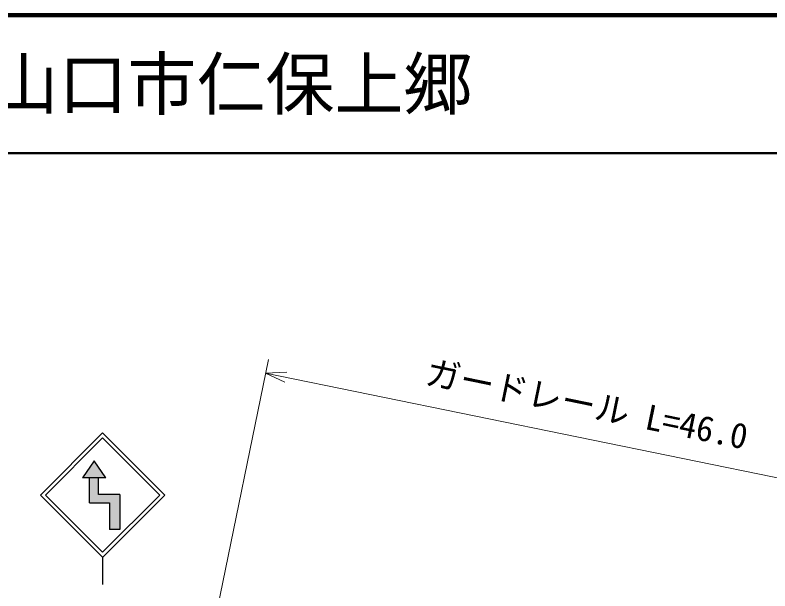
# Model space of a CAD drawing. Units: millimetres, scale not verified. Extents: x 40000 to 680000, y 20000 to 380000.
# Drawn here: x 406879 to 461592, y 338250 to 380000 of the extents above; entities that cross this region are included whole.
import ezdxf
from ezdxf.enums import TextEntityAlignment as Align

# ---------------------------------------------------------------- set-up
doc = ezdxf.new("R2010")
doc.units = ezdxf.units.MM
doc.header["$LTSCALE"] = 1000
for name, color, linetype, lineweight in [('M-STR-HTXT', 7, 'Continuous', 13), ('M-STR-STRC', 7, 'Continuous', 25), ('M-TTL', 2, 'Continuous', 140), ('M-TTL-LINE', 7, 'Continuous', 50)]:
    doc.layers.add(name, color=color, linetype=linetype, lineweight=lineweight)
doc.layers.add('M-TTL-TXT', color=7, linetype='Continuous')
doc.styles.add('ＭＳ ゴシック', font='')
doc.styles.get('ＭＳ ゴシック').set_extended_font_data('MS Gothic')

msp = doc.modelspace()

# ---------------------------------------------------------------- hatches: boundary and pattern name
at = {"layer": 'M-STR-STRC'}
for points in [[(412610, 347681), (413461, 346453), (412924, 346453), (412283, 346453), (411809, 346453), (411758, 346453)], [(412924, 346453), (412924, 345234), (412283, 344635), (412283, 346453)], [(412924, 345234), (414476, 345234), (414476, 342703), (413726, 342703), (413726, 344636), (412283, 344635)]]:
    msp.add_hatch(color=256, dxfattribs=at).paths.add_polyline_path(points)

# ---------------------------------------------------------------- linework, layer by layer
at = {"layer": 'M-STR-HTXT'}
for p, q in [((416949, 314609), (425236, 355022)), ((425035, 354042), (426579, 354108)), ((425035, 354042), (470632, 344692)), ((425035, 354042), (426429, 353374))]:
    msp.add_line(p, q, dxfattribs=at)
at = {"layer": 'M-STR-STRC'}
for p, q in [((408726, 345203), (413226, 349703)), ((417727, 345203), (413226, 349703)), ((409080, 345203), (413226, 349350)), ((417373, 345203), (413226, 349350)), ((412610, 347681), (411758, 346453)), ((413461, 346453), (412610, 347681)), ((413461, 346453), (411758, 346453)), ((412283, 344635), (412283, 346453)), ((412924, 345234), (412924, 346453)), ((408726, 345203), (413226, 340703)), ((409080, 345203), (413226, 341056)), ((414476, 345234), (412924, 345234)), ((413226, 341056), (417373, 345203)), ((413227, 340703), (417727, 345203)), ((414476, 345234), (414476, 342703)), ((414476, 342703), (413726, 342703)), ((413226, 340703), (413226, 338703))]:
    msp.add_line(p, q, dxfattribs=at)
msp.add_lwpolyline([(412283, 344635), (413726, 344636), (413726, 342703)], dxfattribs=at)
at = {"layer": 'M-TTL'}
msp.add_line((680000, 380000), (40000, 380000), dxfattribs=at)
at = {"layer": 'M-TTL-LINE'}
msp.add_line((40000, 370000), (680000, 370000), dxfattribs=at)

# ---------------------------------------------------------------- texts
at = {"layer": 'M-STR-HTXT', "style": 'ＭＳ ゴシック'}
msp.add_text('ガードレール L=46.0', height=1833, rotation=348.412, dxfattribs=at).set_placement((448034, 350347), align=Align.BOTTOM_CENTER)
at = {"layer": 'M-TTL-TXT', "style": 'ＭＳ ゴシック'}
msp.add_text('山口市仁保上郷', height=3666, dxfattribs=at).set_placement((405024, 375000), align=Align.MIDDLE_LEFT)

doc.saveas('drawing.dxf')
